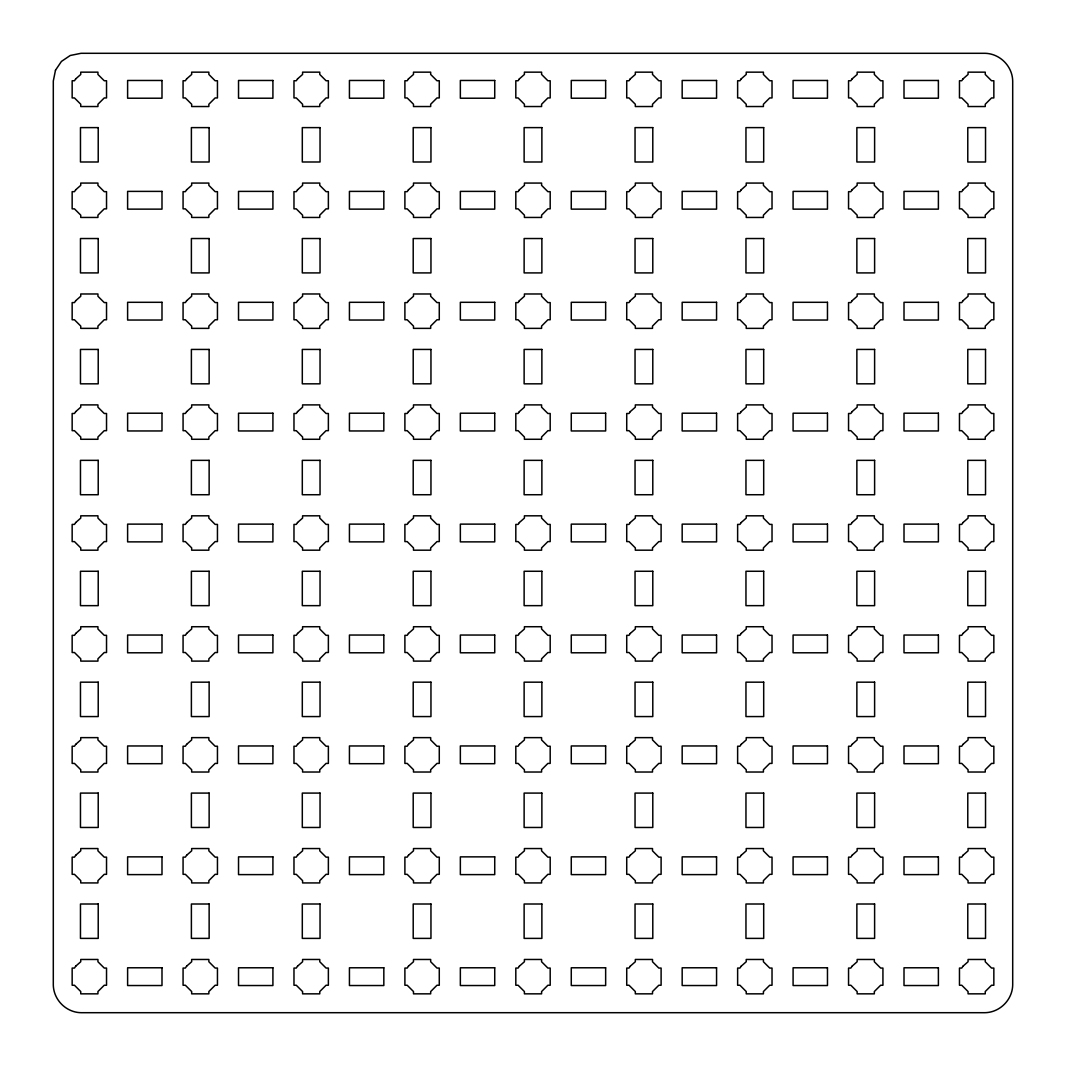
<?xml version="1.0" encoding="UTF-8"?>
<svg xmlns="http://www.w3.org/2000/svg" width="1066" height="1066" viewBox="0 0 1066 1066"><rect width="100%" height="100%" fill="white"/><g stroke="black" fill="none" stroke-linecap="round" stroke-linejoin="round"><path stroke-width="1.5" d="M55.485 70.236L53.3 81.029L53.3 984.971C53.593 999.881 66.119 1012.407 81.029 1012.7L984.971 1012.7C999.881 1012.407 1012.407 999.881 1012.7 984.971L1012.7 81.029C1012.407 66.119 999.881 53.593 984.971 53.3L81.029 53.3L70.236 55.485L61.428 61.428L55.485 70.236M75.713 78.884L74.46 80.749L72.155 80.749L72.155 97.939L74.46 97.939L80.749 104.241L80.749 106.533L97.939 106.533L97.939 104.241L104.241 97.939L106.533 97.939L106.533 80.749L104.241 80.749L97.939 74.46L97.939 72.155L80.749 72.155L80.749 74.46L75.713 78.884M75.713 189.788L74.46 191.667L72.155 191.667L72.155 208.856L74.46 208.856L80.749 215.145L80.749 217.451L97.939 217.451L97.939 215.145L104.241 208.856L106.533 208.856L106.533 191.667L104.241 191.667L97.939 185.364L97.939 183.072L80.749 183.072L80.749 185.364L75.713 189.788M186.617 78.884L185.364 80.749L183.072 80.749L183.072 97.939L185.364 97.939L191.667 104.241L191.667 106.533L208.856 106.533L208.856 104.241L215.145 97.939L217.451 97.939L217.451 80.749L215.145 80.749L208.856 74.46L208.856 72.155L191.667 72.155L191.667 74.46L186.617 78.884M75.713 300.705L74.46 302.584L72.155 302.584L72.155 319.773L74.46 319.773L80.749 326.063L80.749 328.368L97.939 328.368L97.939 326.063L104.241 319.773L106.533 319.773L106.533 302.584L104.241 302.584L97.939 296.281L97.939 293.976L80.749 293.976L80.749 296.281L75.713 300.705M186.617 189.788L185.364 191.667L183.072 191.667L183.072 208.856L185.364 208.856L191.667 215.145L191.667 217.451L208.856 217.451L208.856 215.145L215.145 208.856L217.451 208.856L217.451 191.667L215.145 191.667L208.856 185.364L208.856 183.072L191.667 183.072L191.667 185.364L186.617 189.788M297.534 78.884L296.281 80.749L293.976 80.749L293.976 97.939L296.281 97.939L302.584 104.241L302.584 106.533L319.773 106.533L319.773 104.241L326.063 97.939L328.368 97.939L328.368 80.749L326.063 80.749L319.773 74.46L319.773 72.155L302.584 72.155L302.584 74.46L297.534 78.884M75.713 411.623L74.46 413.488L72.155 413.488L72.155 430.677L74.46 430.677L80.749 436.98L80.749 439.272L97.939 439.272L97.939 436.98L104.241 430.677L106.533 430.677L106.533 413.488L104.241 413.488L97.939 407.199L97.939 404.893L80.749 404.893L80.749 407.199L75.713 411.623M186.617 300.705L185.364 302.584L183.072 302.584L183.072 319.773L185.364 319.773L191.667 326.063L191.667 328.368L208.856 328.368L208.856 326.063L215.145 319.773L217.451 319.773L217.451 302.584L215.145 302.584L208.856 296.281L208.856 293.976L191.667 293.976L191.667 296.281L186.617 300.705M297.534 189.788L296.281 191.667L293.976 191.667L293.976 208.856L296.281 208.856L302.584 215.145L302.584 217.451L319.773 217.451L319.773 215.145L326.063 208.856L328.368 208.856L328.368 191.667L326.063 191.667L319.773 185.364L319.773 183.072L302.584 183.072L302.584 185.364L297.534 189.788M75.713 522.527L74.46 524.405L72.155 524.405L72.155 541.595L74.46 541.595L80.749 547.884L80.749 550.189L97.939 550.189L97.939 547.884L104.241 541.595L106.533 541.595L106.533 524.405L104.241 524.405L97.939 518.116L97.939 515.811L80.749 515.811L80.749 518.116L75.713 522.527M408.451 78.884L407.199 80.749L404.893 80.749L404.893 97.939L407.199 97.939L413.488 104.241L413.488 106.533L430.677 106.533L430.677 104.241L436.98 97.939L439.272 97.939L439.272 80.749L436.98 80.749L430.677 74.46L430.677 72.155L413.488 72.155L413.488 74.46L408.451 78.884M186.617 411.623L185.364 413.488L183.072 413.488L183.072 430.677L185.364 430.677L191.667 436.98L191.667 439.272L208.856 439.272L208.856 436.98L215.145 430.677L217.451 430.677L217.451 413.488L215.145 413.488L208.856 407.199L208.856 404.893L191.667 404.893L191.667 407.199L186.617 411.623M297.534 300.705L296.281 302.584L293.976 302.584L293.976 319.773L296.281 319.773L302.584 326.063L302.584 328.368L319.773 328.368L319.773 326.063L326.063 319.773L328.368 319.773L328.368 302.584L326.063 302.584L319.773 296.281L319.773 293.976L302.584 293.976L302.584 296.281L297.534 300.705M75.713 633.444L74.46 635.323L72.155 635.323L72.155 652.512L74.46 652.512L80.749 658.801L80.749 661.107L97.939 661.107L97.939 658.801L104.241 652.512L106.533 652.512L106.533 635.323L104.241 635.323L97.939 629.02L97.939 626.728L80.749 626.728L80.749 629.02L75.713 633.444M408.451 189.788L407.199 191.667L404.893 191.667L404.893 208.856L407.199 208.856L413.488 215.145L413.488 217.451L430.677 217.451L430.677 215.145L436.98 208.856L439.272 208.856L439.272 191.667L436.98 191.667L430.677 185.364L430.677 183.072L413.488 183.072L413.488 185.364L408.451 189.788M186.617 522.527L185.364 524.405L183.072 524.405L183.072 541.595L185.364 541.595L191.667 547.884L191.667 550.189L208.856 550.189L208.856 547.884L215.145 541.595L217.451 541.595L217.451 524.405L215.145 524.405L208.856 518.116L208.856 515.811L191.667 515.811L191.667 518.116L186.617 522.527M519.369 78.884L518.116 80.749L515.811 80.749L515.811 97.939L518.116 97.939L524.405 104.241L524.405 106.533L541.595 106.533L541.595 104.241L547.884 97.939L550.189 97.939L550.189 80.749L547.884 80.749L541.595 74.46L541.595 72.155L524.405 72.155L524.405 74.46L519.369 78.884M297.534 411.623L296.281 413.488L293.976 413.488L293.976 430.677L296.281 430.677L302.584 436.98L302.584 439.272L319.773 439.272L319.773 436.98L326.063 430.677L328.368 430.677L328.368 413.488L326.063 413.488L319.773 407.199L319.773 404.893L302.584 404.893L302.584 407.199L297.534 411.623M75.713 744.361L74.46 746.227L72.155 746.227L72.155 763.416L74.46 763.416L80.749 769.719L80.749 772.024L97.939 772.024L97.939 769.719L104.241 763.416L106.533 763.416L106.533 746.227L104.241 746.227L97.939 739.937L97.939 737.632L80.749 737.632L80.749 739.937L75.713 744.361M408.451 300.705L407.199 302.584L404.893 302.584L404.893 319.773L407.199 319.773L413.488 326.063L413.488 328.368L430.677 328.368L430.677 326.063L436.98 319.773L439.272 319.773L439.272 302.584L436.98 302.584L430.677 296.281L430.677 293.976L413.488 293.976L413.488 296.281L408.451 300.705M186.617 633.444L185.364 635.323L183.072 635.323L183.072 652.512L185.364 652.512L191.667 658.801L191.667 661.107L208.856 661.107L208.856 658.801L215.145 652.512L217.451 652.512L217.451 635.323L215.145 635.323L208.856 629.02L208.856 626.728L191.667 626.728L191.667 629.02L186.617 633.444M519.369 189.788L518.116 191.667L515.811 191.667L515.811 208.856L518.116 208.856L524.405 215.145L524.405 217.451L541.595 217.451L541.595 215.145L547.884 208.856L550.189 208.856L550.189 191.667L547.884 191.667L541.595 185.364L541.595 183.072L524.405 183.072L524.405 185.364L519.369 189.788M297.534 522.527L296.281 524.405L293.976 524.405L293.976 541.595L296.281 541.595L302.584 547.884L302.584 550.189L319.773 550.189L319.773 547.884L326.063 541.595L328.368 541.595L328.368 524.405L326.063 524.405L319.773 518.116L319.773 515.811L302.584 515.811L302.584 518.116L297.534 522.527M75.713 855.278L74.46 857.144L72.155 857.144L72.155 874.333L74.46 874.333L80.749 880.636L80.749 882.928L97.939 882.928L97.939 880.636L104.241 874.333L106.533 874.333L106.533 857.144L104.241 857.144L97.939 850.855L97.939 848.549L80.749 848.549L80.749 850.855L75.713 855.278M630.273 78.884L629.02 80.749L626.728 80.749L626.728 97.939L629.02 97.939L635.323 104.241L635.323 106.533L652.512 106.533L652.512 104.241L658.801 97.939L661.107 97.939L661.107 80.749L658.801 80.749L652.512 74.46L652.512 72.155L635.323 72.155L635.323 74.46L630.273 78.884M408.451 411.623L407.199 413.488L404.893 413.488L404.893 430.677L407.199 430.677L413.488 436.98L413.488 439.272L430.677 439.272L430.677 436.98L436.98 430.677L439.272 430.677L439.272 413.488L436.98 413.488L430.677 407.199L430.677 404.893L413.488 404.893L413.488 407.199L408.451 411.623M186.617 744.361L185.364 746.227L183.072 746.227L183.072 763.416L185.364 763.416L191.667 769.719L191.667 772.024L208.856 772.024L208.856 769.719L215.145 763.416L217.451 763.416L217.451 746.227L215.145 746.227L208.856 739.937L208.856 737.632L191.667 737.632L191.667 739.937L186.617 744.361M519.369 300.705L518.116 302.584L515.811 302.584L515.811 319.773L518.116 319.773L524.405 326.063L524.405 328.368L541.595 328.368L541.595 326.063L547.884 319.773L550.189 319.773L550.189 302.584L547.884 302.584L541.595 296.281L541.595 293.976L524.405 293.976L524.405 296.281L519.369 300.705M297.534 633.444L296.281 635.323L293.976 635.323L293.976 652.512L296.281 652.512L302.584 658.801L302.584 661.107L319.773 661.107L319.773 658.801L326.063 652.512L328.368 652.512L328.368 635.323L326.063 635.323L319.773 629.02L319.773 626.728L302.584 626.728L302.584 629.02L297.534 633.444M75.713 966.182L74.46 968.061L72.155 968.061L72.155 985.25L74.46 985.25L80.749 991.54L80.749 993.845L97.939 993.845L97.939 991.54L104.241 985.25L106.533 985.25L106.533 968.061L104.241 968.061L97.939 961.759L97.939 959.467L80.749 959.467L80.749 961.759L75.713 966.182M630.273 189.788L629.02 191.667L626.728 191.667L626.728 208.856L629.02 208.856L635.323 215.145L635.323 217.451L652.512 217.451L652.512 215.145L658.801 208.856L661.107 208.856L661.107 191.667L658.801 191.667L652.512 185.364L652.512 183.072L635.323 183.072L635.323 185.364L630.273 189.788M408.451 522.527L407.199 524.405L404.893 524.405L404.893 541.595L407.199 541.595L413.488 547.884L413.488 550.189L430.677 550.189L430.677 547.884L436.98 541.595L439.272 541.595L439.272 524.405L436.98 524.405L430.677 518.116L430.677 515.811L413.488 515.811L413.488 518.116L408.451 522.527M186.617 855.278L185.364 857.144L183.072 857.144L183.072 874.333L185.364 874.333L191.667 880.636L191.667 882.928L208.856 882.928L208.856 880.636L215.145 874.333L217.451 874.333L217.451 857.144L215.145 857.144L208.856 850.855L208.856 848.549L191.667 848.549L191.667 850.855L186.617 855.278M741.19 78.884L739.937 80.749L737.632 80.749L737.632 97.939L739.937 97.939L746.227 104.241L746.227 106.533L763.416 106.533L763.416 104.241L769.719 97.939L772.024 97.939L772.024 80.749L769.719 80.749L763.416 74.46L763.416 72.155L746.227 72.155L746.227 74.46L741.19 78.884M519.369 411.623L518.116 413.488L515.811 413.488L515.811 430.677L518.116 430.677L524.405 436.98L524.405 439.272L541.595 439.272L541.595 436.98L547.884 430.677L550.189 430.677L550.189 413.488L547.884 413.488L541.595 407.199L541.595 404.893L524.405 404.893L524.405 407.199L519.369 411.623M297.534 744.361L296.281 746.227L293.976 746.227L293.976 763.416L296.281 763.416L302.584 769.719L302.584 772.024L319.773 772.024L319.773 769.719L326.063 763.416L328.368 763.416L328.368 746.227L326.063 746.227L319.773 739.937L319.773 737.632L302.584 737.632L302.584 739.937L297.534 744.361M630.273 300.705L629.02 302.584L626.728 302.584L626.728 319.773L629.02 319.773L635.323 326.063L635.323 328.368L652.512 328.368L652.512 326.063L658.801 319.773L661.107 319.773L661.107 302.584L658.801 302.584L652.512 296.281L652.512 293.976L635.323 293.976L635.323 296.281L630.273 300.705M408.451 633.444L407.199 635.323L404.893 635.323L404.893 652.512L407.199 652.512L413.488 658.801L413.488 661.107L430.677 661.107L430.677 658.801L436.98 652.512L439.272 652.512L439.272 635.323L436.98 635.323L430.677 629.02L430.677 626.728L413.488 626.728L413.488 629.02L408.451 633.444M186.617 966.182L185.364 968.061L183.072 968.061L183.072 985.25L185.364 985.25L191.667 991.54L191.667 993.845L208.856 993.845L208.856 991.54L215.145 985.25L217.451 985.25L217.451 968.061L215.145 968.061L208.856 961.759L208.856 959.467L191.667 959.467L191.667 961.759L186.617 966.182M741.19 189.788L739.937 191.667L737.632 191.667L737.632 208.856L739.937 208.856L746.227 215.145L746.227 217.451L763.416 217.451L763.416 215.145L769.719 208.856L772.024 208.856L772.024 191.667L769.719 191.667L763.416 185.364L763.416 183.072L746.227 183.072L746.227 185.364L741.19 189.788M519.369 522.527L518.116 524.405L515.811 524.405L515.811 541.595L518.116 541.595L524.405 547.884L524.405 550.189L541.595 550.189L541.595 547.884L547.884 541.595L550.189 541.595L550.189 524.405L547.884 524.405L541.595 518.116L541.595 515.811L524.405 515.811L524.405 518.116L519.369 522.527M297.534 855.278L296.281 857.144L293.976 857.144L293.976 874.333L296.281 874.333L302.584 880.636L302.584 882.928L319.773 882.928L319.773 880.636L326.063 874.333L328.368 874.333L328.368 857.144L326.063 857.144L319.773 850.855L319.773 848.549L302.584 848.549L302.584 850.855L297.534 855.278M852.107 78.884L850.855 80.749L848.549 80.749L848.549 97.939L850.855 97.939L857.144 104.241L857.144 106.533L874.333 106.533L874.333 104.241L880.636 97.939L882.928 97.939L882.928 80.749L880.636 80.749L874.333 74.46L874.333 72.155L857.144 72.155L857.144 74.46L852.107 78.884M630.273 411.623L629.02 413.488L626.728 413.488L626.728 430.677L629.02 430.677L635.323 436.98L635.323 439.272L652.512 439.272L652.512 436.98L658.801 430.677L661.107 430.677L661.107 413.488L658.801 413.488L652.512 407.199L652.512 404.893L635.323 404.893L635.323 407.199L630.273 411.623M408.451 744.361L407.199 746.227L404.893 746.227L404.893 763.416L407.199 763.416L413.488 769.719L413.488 772.024L430.677 772.024L430.677 769.719L436.98 763.416L439.272 763.416L439.272 746.227L436.98 746.227L430.677 739.937L430.677 737.632L413.488 737.632L413.488 739.937L408.451 744.361M741.19 300.705L739.937 302.584L737.632 302.584L737.632 319.773L739.937 319.773L746.227 326.063L746.227 328.368L763.416 328.368L763.416 326.063L769.719 319.773L772.024 319.773L772.024 302.584L769.719 302.584L763.416 296.281L763.416 293.976L746.227 293.976L746.227 296.281L741.19 300.705M519.369 633.444L518.116 635.323L515.811 635.323L515.811 652.512L518.116 652.512L524.405 658.801L524.405 661.107L541.595 661.107L541.595 658.801L547.884 652.512L550.189 652.512L550.189 635.323L547.884 635.323L541.595 629.02L541.595 626.728L524.405 626.728L524.405 629.02L519.369 633.444M297.534 966.182L296.281 968.061L293.976 968.061L293.976 985.25L296.281 985.25L302.584 991.54L302.584 993.845L319.773 993.845L319.773 991.54L326.063 985.25L328.368 985.25L328.368 968.061L326.063 968.061L319.773 961.759L319.773 959.467L302.584 959.467L302.584 961.759L297.534 966.182M852.107 189.788L850.855 191.667L848.549 191.667L848.549 208.856L850.855 208.856L857.144 215.145L857.144 217.451L874.333 217.451L874.333 215.145L880.636 208.856L882.928 208.856L882.928 191.667L880.636 191.667L874.333 185.364L874.333 183.072L857.144 183.072L857.144 185.364L852.107 189.788M630.273 522.527L629.02 524.405L626.728 524.405L626.728 541.595L629.02 541.595L635.323 547.884L635.323 550.189L652.512 550.189L652.512 547.884L658.801 541.595L661.107 541.595L661.107 524.405L658.801 524.405L652.512 518.116L652.512 515.811L635.323 515.811L635.323 518.116L630.273 522.527M408.451 855.278L407.199 857.144L404.893 857.144L404.893 874.333L407.199 874.333L413.488 880.636L413.488 882.928L430.677 882.928L430.677 880.636L436.98 874.333L439.272 874.333L439.272 857.144L436.98 857.144L430.677 850.855L430.677 848.549L413.488 848.549L413.488 850.855L408.451 855.278M963.011 78.884L961.759 80.749L959.467 80.749L959.467 97.939L961.759 97.939L968.061 104.241L968.061 106.533L985.25 106.533L985.25 104.241L991.54 97.939L993.845 97.939L993.845 80.749L991.54 80.749L985.25 74.46L985.25 72.155L968.061 72.155L968.061 74.46L963.011 78.884M741.19 411.623L739.937 413.488L737.632 413.488L737.632 430.677L739.937 430.677L746.227 436.98L746.227 439.272L763.416 439.272L763.416 436.98L769.719 430.677L772.024 430.677L772.024 413.488L769.719 413.488L763.416 407.199L763.416 404.893L746.227 404.893L746.227 407.199L741.19 411.623M519.369 744.361L518.116 746.227L515.811 746.227L515.811 763.416L518.116 763.416L524.405 769.719L524.405 772.024L541.595 772.024L541.595 769.719L547.884 763.416L550.189 763.416L550.189 746.227L547.884 746.227L541.595 739.937L541.595 737.632L524.405 737.632L524.405 739.937L519.369 744.361M852.107 300.705L850.855 302.584L848.549 302.584L848.549 319.773L850.855 319.773L857.144 326.063L857.144 328.368L874.333 328.368L874.333 326.063L880.636 319.773L882.928 319.773L882.928 302.584L880.636 302.584L874.333 296.281L874.333 293.976L857.144 293.976L857.144 296.281L852.107 300.705M630.273 633.444L629.02 635.323L626.728 635.323L626.728 652.512L629.02 652.512L635.323 658.801L635.323 661.107L652.512 661.107L652.512 658.801L658.801 652.512L661.107 652.512L661.107 635.323L658.801 635.323L652.512 629.02L652.512 626.728L635.323 626.728L635.323 629.02L630.273 633.444M408.451 966.182L407.199 968.061L404.893 968.061L404.893 985.25L407.199 985.25L413.488 991.54L413.488 993.845L430.677 993.845L430.677 991.54L436.98 985.25L439.272 985.25L439.272 968.061L436.98 968.061L430.677 961.759L430.677 959.467L413.488 959.467L413.488 961.759L408.451 966.182M963.011 189.788L961.759 191.667L959.467 191.667L959.467 208.856L961.759 208.856L968.061 215.145L968.061 217.451L985.25 217.451L985.25 215.145L991.54 208.856L993.845 208.856L993.845 191.667L991.54 191.667L985.25 185.364L985.25 183.072L968.061 183.072L968.061 185.364L963.011 189.788M741.19 522.527L739.937 524.405L737.632 524.405L737.632 541.595L739.937 541.595L746.227 547.884L746.227 550.189L763.416 550.189L763.416 547.884L769.719 541.595L772.024 541.595L772.024 524.405L769.719 524.405L763.416 518.116L763.416 515.811L746.227 515.811L746.227 518.116L741.19 522.527M519.369 855.278L518.116 857.144L515.811 857.144L515.811 874.333L518.116 874.333L524.405 880.636L524.405 882.928L541.595 882.928L541.595 880.636L547.884 874.333L550.189 874.333L550.189 857.144L547.884 857.144L541.595 850.855L541.595 848.549L524.405 848.549L524.405 850.855L519.369 855.278M852.107 411.623L850.855 413.488L848.549 413.488L848.549 430.677L850.855 430.677L857.144 436.98L857.144 439.272L874.333 439.272L874.333 436.98L880.636 430.677L882.928 430.677L882.928 413.488L880.636 413.488L874.333 407.199L874.333 404.893L857.144 404.893L857.144 407.199L852.107 411.623M630.273 744.361L629.02 746.227L626.728 746.227L626.728 763.416L629.02 763.416L635.323 769.719L635.323 772.024L652.512 772.024L652.512 769.719L658.801 763.416L661.107 763.416L661.107 746.227L658.801 746.227L652.512 739.937L652.512 737.632L635.323 737.632L635.323 739.937L630.273 744.361M963.011 300.705L961.759 302.584L959.467 302.584L959.467 319.773L961.759 319.773L968.061 326.063L968.061 328.368L985.25 328.368L985.25 326.063L991.54 319.773L993.845 319.773L993.845 302.584L991.54 302.584L985.25 296.281L985.25 293.976L968.061 293.976L968.061 296.281L963.011 300.705M741.19 633.444L739.937 635.323L737.632 635.323L737.632 652.512L739.937 652.512L746.227 658.801L746.227 661.107L763.416 661.107L763.416 658.801L769.719 652.512L772.024 652.512L772.024 635.323L769.719 635.323L763.416 629.02L763.416 626.728L746.227 626.728L746.227 629.02L741.19 633.444M519.369 966.182L518.116 968.061L515.811 968.061L515.811 985.25L518.116 985.25L524.405 991.54L524.405 993.845L541.595 993.845L541.595 991.54L547.884 985.25L550.189 985.25L550.189 968.061L547.884 968.061L541.595 961.759L541.595 959.467L524.405 959.467L524.405 961.759L519.369 966.182M852.107 522.527L850.855 524.405L848.549 524.405L848.549 541.595L850.855 541.595L857.144 547.884L857.144 550.189L874.333 550.189L874.333 547.884L880.636 541.595L882.928 541.595L882.928 524.405L880.636 524.405L874.333 518.116L874.333 515.811L857.144 515.811L857.144 518.116L852.107 522.527M630.273 855.278L629.02 857.144L626.728 857.144L626.728 874.333L629.02 874.333L635.323 880.636L635.323 882.928L652.512 882.928L652.512 880.636L658.801 874.333L661.107 874.333L661.107 857.144L658.801 857.144L652.512 850.855L652.512 848.549L635.323 848.549L635.323 850.855L630.273 855.278M963.011 411.623L961.759 413.488L959.467 413.488L959.467 430.677L961.759 430.677L968.061 436.98L968.061 439.272L985.25 439.272L985.25 436.98L991.54 430.677L993.845 430.677L993.845 413.488L991.54 413.488L985.25 407.199L985.25 404.893L968.061 404.893L968.061 407.199L963.011 411.623M741.19 744.361L739.937 746.227L737.632 746.227L737.632 763.416L739.937 763.416L746.227 769.719L746.227 772.024L763.416 772.024L763.416 769.719L769.719 763.416L772.024 763.416L772.024 746.227L769.719 746.227L763.416 739.937L763.416 737.632L746.227 737.632L746.227 739.937L741.19 744.361M852.107 633.444L850.855 635.323L848.549 635.323L848.549 652.512L850.855 652.512L857.144 658.801L857.144 661.107L874.333 661.107L874.333 658.801L880.636 652.512L882.928 652.512L882.928 635.323L880.636 635.323L874.333 629.02L874.333 626.728L857.144 626.728L857.144 629.02L852.107 633.444M630.273 966.182L629.02 968.061L626.728 968.061L626.728 985.25L629.02 985.25L635.323 991.54L635.323 993.845L652.512 993.845L652.512 991.54L658.801 985.25L661.107 985.25L661.107 968.061L658.801 968.061L652.512 961.759L652.512 959.467L635.323 959.467L635.323 961.759L630.273 966.182M963.011 522.527L961.759 524.405L959.467 524.405L959.467 541.595L961.759 541.595L968.061 547.884L968.061 550.189L985.25 550.189L985.25 547.884L991.54 541.595L993.845 541.595L993.845 524.405L991.54 524.405L985.25 518.116L985.25 515.811L968.061 515.811L968.061 518.116L963.011 522.527M741.19 855.278L739.937 857.144L737.632 857.144L737.632 874.333L739.937 874.333L746.227 880.636L746.227 882.928L763.416 882.928L763.416 880.636L769.719 874.333L772.024 874.333L772.024 857.144L769.719 857.144L763.416 850.855L763.416 848.549L746.227 848.549L746.227 850.855L741.19 855.278M852.107 744.361L850.855 746.227L848.549 746.227L848.549 763.416L850.855 763.416L857.144 769.719L857.144 772.024L874.333 772.024L874.333 769.719L880.636 763.416L882.928 763.416L882.928 746.227L880.636 746.227L874.333 739.937L874.333 737.632L857.144 737.632L857.144 739.937L852.107 744.361M963.011 633.444L961.759 635.323L959.467 635.323L959.467 652.512L961.759 652.512L968.061 658.801L968.061 661.107L985.25 661.107L985.25 658.801L991.54 652.512L993.845 652.512L993.845 635.323L991.54 635.323L985.25 629.02L985.25 626.728L968.061 626.728L968.061 629.02L963.011 633.444M741.19 966.182L739.937 968.061L737.632 968.061L737.632 985.25L739.937 985.25L746.227 991.54L746.227 993.845L763.416 993.845L763.416 991.54L769.719 985.25L772.024 985.25L772.024 968.061L769.719 968.061L763.416 961.759L763.416 959.467L746.227 959.467L746.227 961.759L741.19 966.182M852.107 855.278L850.855 857.144L848.549 857.144L848.549 874.333L850.855 874.333L857.144 880.636L857.144 882.928L874.333 882.928L874.333 880.636L880.636 874.333L882.928 874.333L882.928 857.144L880.636 857.144L874.333 850.855L874.333 848.549L857.144 848.549L857.144 850.855L852.107 855.278M963.011 744.361L961.759 746.227L959.467 746.227L959.467 763.416L961.759 763.416L968.061 769.719L968.061 772.024L985.25 772.024L985.25 769.719L991.54 763.416L993.845 763.416L993.845 746.227L991.54 746.227L985.25 739.937L985.25 737.632L968.061 737.632L968.061 739.937L963.011 744.361M852.107 966.182L850.855 968.061L848.549 968.061L848.549 985.25L850.855 985.25L857.144 991.54L857.144 993.845L874.333 993.845L874.333 991.54L880.636 985.25L882.928 985.25L882.928 968.061L880.636 968.061L874.333 961.759L874.333 959.467L857.144 959.467L857.144 961.759L852.107 966.182M963.011 855.278L961.759 857.144L959.467 857.144L959.467 874.333L961.759 874.333L968.061 880.636L968.061 882.928L985.25 882.928L985.25 880.636L991.54 874.333L993.845 874.333L993.845 857.144L991.54 857.144L985.25 850.855L985.25 848.549L968.061 848.549L968.061 850.855L963.011 855.278M963.011 966.182L961.759 968.061L959.467 968.061L959.467 985.25L961.759 985.25L968.061 991.54L968.061 993.845L985.25 993.845L985.25 991.54L991.54 985.25L993.845 985.25L993.845 968.061L991.54 968.061L985.25 961.759L985.25 959.467L968.061 959.467L968.061 961.759L963.011 966.182M161.992 80.47L127.614 80.47L127.614 98.219L161.992 98.219L161.992 80.47M272.909 80.47L238.531 80.47L238.531 98.219L272.909 98.219L272.909 80.47M383.827 80.47L349.435 80.47L349.435 98.219L383.827 98.219L383.827 80.47M494.731 80.47L460.352 80.47L460.352 98.219L494.731 98.219L494.731 80.47M605.648 80.47L571.269 80.47L571.269 98.219L605.648 98.219L605.648 80.47M716.565 80.47L682.173 80.47L682.173 98.219L716.565 98.219L716.565 80.47M827.469 80.47L793.091 80.47L793.091 98.219L827.469 98.219L827.469 80.47M938.386 80.47L904.008 80.47L904.008 98.219L938.386 98.219L938.386 80.47M98.219 127.614L80.47 127.614L80.47 161.992L98.219 161.992L98.219 127.614M209.136 127.614L191.387 127.614L191.387 161.992L209.136 161.992L209.136 127.614M320.04 127.614L302.304 127.614L302.304 161.992L320.04 161.992L320.04 127.614M430.957 127.614L413.208 127.614L413.208 161.992L430.957 161.992L430.957 127.614M541.874 127.614L524.126 127.614L524.126 161.992L541.874 161.992L541.874 127.614M652.792 127.614L635.043 127.614L635.043 161.992L652.792 161.992L652.792 127.614M763.696 127.614L745.96 127.614L745.96 161.992L763.696 161.992L763.696 127.614M874.613 127.614L856.864 127.614L856.864 161.992L874.613 161.992L874.613 127.614M985.53 127.614L967.781 127.614L967.781 161.992L985.53 161.992L985.53 127.614M161.992 191.387L127.614 191.387L127.614 209.136L161.992 209.136L161.992 191.387M272.909 191.387L238.531 191.387L238.531 209.136L272.909 209.136L272.909 191.387M383.827 191.387L349.435 191.387L349.435 209.136L383.827 209.136L383.827 191.387M494.731 191.387L460.352 191.387L460.352 209.136L494.731 209.136L494.731 191.387M605.648 191.387L571.269 191.387L571.269 209.136L605.648 209.136L605.648 191.387M716.565 191.387L682.173 191.387L682.173 209.136L716.565 209.136L716.565 191.387M827.469 191.387L793.091 191.387L793.091 209.136L827.469 209.136L827.469 191.387M938.386 191.387L904.008 191.387L904.008 209.136L938.386 209.136L938.386 191.387M98.219 238.531L80.47 238.531L80.47 272.909L98.219 272.909L98.219 238.531M209.136 238.531L191.387 238.531L191.387 272.909L209.136 272.909L209.136 238.531M320.04 238.531L302.304 238.531L302.304 272.909L320.04 272.909L320.04 238.531M430.957 238.531L413.208 238.531L413.208 272.909L430.957 272.909L430.957 238.531M541.874 238.531L524.126 238.531L524.126 272.909L541.874 272.909L541.874 238.531M652.792 238.531L635.043 238.531L635.043 272.909L652.792 272.909L652.792 238.531M763.696 238.531L745.96 238.531L745.96 272.909L763.696 272.909L763.696 238.531M874.613 238.531L856.864 238.531L856.864 272.909L874.613 272.909L874.613 238.531M985.53 238.531L967.781 238.531L967.781 272.909L985.53 272.909L985.53 238.531M161.992 302.304L127.614 302.304L127.614 320.04L161.992 320.04L161.992 302.304M272.909 302.304L238.531 302.304L238.531 320.04L272.909 320.04L272.909 302.304M383.827 302.304L349.435 302.304L349.435 320.04L383.827 320.04L383.827 302.304M494.731 302.304L460.352 302.304L460.352 320.04L494.731 320.04L494.731 302.304M605.648 302.304L571.269 302.304L571.269 320.04L605.648 320.04L605.648 302.304M716.565 302.304L682.173 302.304L682.173 320.04L716.565 320.04L716.565 302.304M827.469 302.304L793.091 302.304L793.091 320.04L827.469 320.04L827.469 302.304M938.386 302.304L904.008 302.304L904.008 320.04L938.386 320.04L938.386 302.304M98.219 349.435L80.47 349.435L80.47 383.827L98.219 383.827L98.219 349.435M209.136 349.435L191.387 349.435L191.387 383.827L209.136 383.827L209.136 349.435M320.04 349.435L302.304 349.435L302.304 383.827L320.04 383.827L320.04 349.435M430.957 349.435L413.208 349.435L413.208 383.827L430.957 383.827L430.957 349.435M541.874 349.435L524.126 349.435L524.126 383.827L541.874 383.827L541.874 349.435M652.792 349.435L635.043 349.435L635.043 383.827L652.792 383.827L652.792 349.435M763.696 349.435L745.96 349.435L745.96 383.827L763.696 383.827L763.696 349.435M874.613 349.435L856.864 349.435L856.864 383.827L874.613 383.827L874.613 349.435M985.53 349.435L967.781 349.435L967.781 383.827L985.53 383.827L985.53 349.435M161.992 413.208L127.614 413.208L127.614 430.957L161.992 430.957L161.992 413.208M272.909 413.208L238.531 413.208L238.531 430.957L272.909 430.957L272.909 413.208M383.827 413.208L349.435 413.208L349.435 430.957L383.827 430.957L383.827 413.208M494.731 413.208L460.352 413.208L460.352 430.957L494.731 430.957L494.731 413.208M605.648 413.208L571.269 413.208L571.269 430.957L605.648 430.957L605.648 413.208M716.565 413.208L682.173 413.208L682.173 430.957L716.565 430.957L716.565 413.208M827.469 413.208L793.091 413.208L793.091 430.957L827.469 430.957L827.469 413.208M938.386 413.208L904.008 413.208L904.008 430.957L938.386 430.957L938.386 413.208M98.219 460.352L80.47 460.352L80.47 494.731L98.219 494.731L98.219 460.352M209.136 460.352L191.387 460.352L191.387 494.731L209.136 494.731L209.136 460.352M320.04 460.352L302.304 460.352L302.304 494.731L320.04 494.731L320.04 460.352M430.957 460.352L413.208 460.352L413.208 494.731L430.957 494.731L430.957 460.352M541.874 460.352L524.126 460.352L524.126 494.731L541.874 494.731L541.874 460.352M652.792 460.352L635.043 460.352L635.043 494.731L652.792 494.731L652.792 460.352M763.696 460.352L745.96 460.352L745.96 494.731L763.696 494.731L763.696 460.352M874.613 460.352L856.864 460.352L856.864 494.731L874.613 494.731L874.613 460.352M985.53 460.352L967.781 460.352L967.781 494.731L985.53 494.731L985.53 460.352M161.992 524.126L127.614 524.126L127.614 541.874L161.992 541.874L161.992 524.126M272.909 524.126L238.531 524.126L238.531 541.874L272.909 541.874L272.909 524.126M383.827 524.126L349.435 524.126L349.435 541.874L383.827 541.874L383.827 524.126M494.731 524.126L460.352 524.126L460.352 541.874L494.731 541.874L494.731 524.126M605.648 524.126L571.269 524.126L571.269 541.874L605.648 541.874L605.648 524.126M716.565 524.126L682.173 524.126L682.173 541.874L716.565 541.874L716.565 524.126M827.469 524.126L793.091 524.126L793.091 541.874L827.469 541.874L827.469 524.126M938.386 524.126L904.008 524.126L904.008 541.874L938.386 541.874L938.386 524.126M98.219 571.269L80.47 571.269L80.47 605.648L98.219 605.648L98.219 571.269M209.136 571.269L191.387 571.269L191.387 605.648L209.136 605.648L209.136 571.269M320.04 571.269L302.304 571.269L302.304 605.648L320.04 605.648L320.04 571.269M430.957 571.269L413.208 571.269L413.208 605.648L430.957 605.648L430.957 571.269M541.874 571.269L524.126 571.269L524.126 605.648L541.874 605.648L541.874 571.269M652.792 571.269L635.043 571.269L635.043 605.648L652.792 605.648L652.792 571.269M763.696 571.269L745.96 571.269L745.96 605.648L763.696 605.648L763.696 571.269M874.613 571.269L856.864 571.269L856.864 605.648L874.613 605.648L874.613 571.269M985.53 571.269L967.781 571.269L967.781 605.648L985.53 605.648L985.53 571.269M161.992 635.043L127.614 635.043L127.614 652.792L161.992 652.792L161.992 635.043M272.909 635.043L238.531 635.043L238.531 652.792L272.909 652.792L272.909 635.043M383.827 635.043L349.435 635.043L349.435 652.792L383.827 652.792L383.827 635.043M494.731 635.043L460.352 635.043L460.352 652.792L494.731 652.792L494.731 635.043M605.648 635.043L571.269 635.043L571.269 652.792L605.648 652.792L605.648 635.043M716.565 635.043L682.173 635.043L682.173 652.792L716.565 652.792L716.565 635.043M827.469 635.043L793.091 635.043L793.091 652.792L827.469 652.792L827.469 635.043M938.386 635.043L904.008 635.043L904.008 652.792L938.386 652.792L938.386 635.043M98.219 682.173L80.47 682.173L80.47 716.565L98.219 716.565L98.219 682.173M209.136 682.173L191.387 682.173L191.387 716.565L209.136 716.565L209.136 682.173M320.04 682.173L302.304 682.173L302.304 716.565L320.04 716.565L320.04 682.173M430.957 682.173L413.208 682.173L413.208 716.565L430.957 716.565L430.957 682.173M541.874 682.173L524.126 682.173L524.126 716.565L541.874 716.565L541.874 682.173M652.792 682.173L635.043 682.173L635.043 716.565L652.792 716.565L652.792 682.173M763.696 682.173L745.96 682.173L745.96 716.565L763.696 716.565L763.696 682.173M874.613 682.173L856.864 682.173L856.864 716.565L874.613 716.565L874.613 682.173M985.53 682.173L967.781 682.173L967.781 716.565L985.53 716.565L985.53 682.173M161.992 745.96L127.614 745.96L127.614 763.696L161.992 763.696L161.992 745.96M272.909 745.96L238.531 745.96L238.531 763.696L272.909 763.696L272.909 745.96M383.827 745.96L349.435 745.96L349.435 763.696L383.827 763.696L383.827 745.96M494.731 745.96L460.352 745.96L460.352 763.696L494.731 763.696L494.731 745.96M605.648 745.96L571.269 745.96L571.269 763.696L605.648 763.696L605.648 745.96M716.565 745.96L682.173 745.96L682.173 763.696L716.565 763.696L716.565 745.96M827.469 745.96L793.091 745.96L793.091 763.696L827.469 763.696L827.469 745.96M938.386 745.96L904.008 745.96L904.008 763.696L938.386 763.696L938.386 745.96M98.219 793.091L80.47 793.091L80.47 827.469L98.219 827.469L98.219 793.091M209.136 793.091L191.387 793.091L191.387 827.469L209.136 827.469L209.136 793.091M320.04 793.091L302.304 793.091L302.304 827.469L320.04 827.469L320.04 793.091M430.957 793.091L413.208 793.091L413.208 827.469L430.957 827.469L430.957 793.091M541.874 793.091L524.126 793.091L524.126 827.469L541.874 827.469L541.874 793.091M652.792 793.091L635.043 793.091L635.043 827.469L652.792 827.469L652.792 793.091M763.696 793.091L745.96 793.091L745.96 827.469L763.696 827.469L763.696 793.091M874.613 793.091L856.864 793.091L856.864 827.469L874.613 827.469L874.613 793.091M985.53 793.091L967.781 793.091L967.781 827.469L985.53 827.469L985.53 793.091M161.992 856.864L127.614 856.864L127.614 874.613L161.992 874.613L161.992 856.864M272.909 856.864L238.531 856.864L238.531 874.613L272.909 874.613L272.909 856.864M383.827 856.864L349.435 856.864L349.435 874.613L383.827 874.613L383.827 856.864M494.731 856.864L460.352 856.864L460.352 874.613L494.731 874.613L494.731 856.864M605.648 856.864L571.269 856.864L571.269 874.613L605.648 874.613L605.648 856.864M716.565 856.864L682.173 856.864L682.173 874.613L716.565 874.613L716.565 856.864M827.469 856.864L793.091 856.864L793.091 874.613L827.469 874.613L827.469 856.864M938.386 856.864L904.008 856.864L904.008 874.613L938.386 874.613L938.386 856.864M98.219 904.008L80.47 904.008L80.47 938.386L98.219 938.386L98.219 904.008M209.136 904.008L191.387 904.008L191.387 938.386L209.136 938.386L209.136 904.008M320.04 904.008L302.304 904.008L302.304 938.386L320.04 938.386L320.04 904.008M430.957 904.008L413.208 904.008L413.208 938.386L430.957 938.386L430.957 904.008M541.874 904.008L524.126 904.008L524.126 938.386L541.874 938.386L541.874 904.008M652.792 904.008L635.043 904.008L635.043 938.386L652.792 938.386L652.792 904.008M763.696 904.008L745.96 904.008L745.96 938.386L763.696 938.386L763.696 904.008M874.613 904.008L856.864 904.008L856.864 938.386L874.613 938.386L874.613 904.008M985.53 904.008L967.781 904.008L967.781 938.386L985.53 938.386L985.53 904.008M161.992 967.781L127.614 967.781L127.614 985.53L161.992 985.53L161.992 967.781M272.909 967.781L238.531 967.781L238.531 985.53L272.909 985.53L272.909 967.781M383.827 967.781L349.435 967.781L349.435 985.53L383.827 985.53L383.827 967.781M494.731 967.781L460.352 967.781L460.352 985.53L494.731 985.53L494.731 967.781M605.648 967.781L571.269 967.781L571.269 985.53L605.648 985.53L605.648 967.781M716.565 967.781L682.173 967.781L682.173 985.53L716.565 985.53L716.565 967.781M827.469 967.781L793.091 967.781L793.091 985.53L827.469 985.53L827.469 967.781M938.386 967.781L904.008 967.781L904.008 985.53L938.386 985.53L938.386 967.781"/></g></svg>
